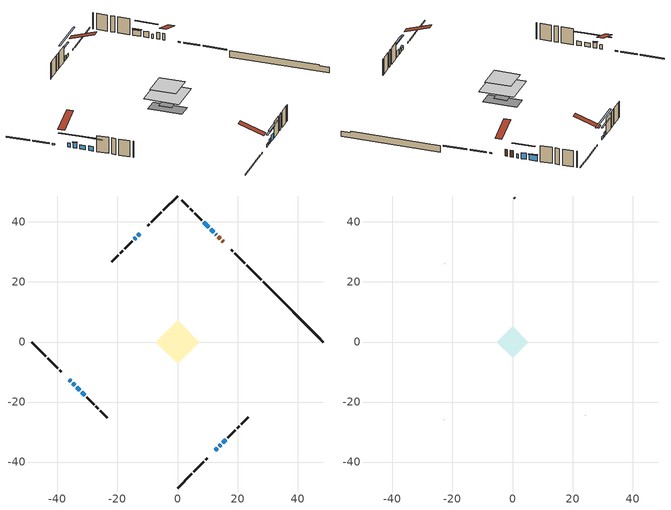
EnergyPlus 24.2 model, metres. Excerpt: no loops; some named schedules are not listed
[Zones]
conditioned space
 floor adiabatic (AdiabaticFloorConstruction): -7.17,0 0,7.17 7.17,0 0,-7.17 z3.08
 floor foundation (Slab1 construction): -5.03,1.94 -1.94,5.03 5.03,-1.94 1.94,-5.03 z-1.34
 floor foundation (Slab2 construction): -2.59,0 0,2.59 2.59,0 0,-2.59 z0
 wall outside (RimJoist1 construction): 0,-48.64 4.8,-43.84 / -48.64,0 -43.84,-4.8 / 0,48.64 -4.8,43.84 / 27.86,20.77 23.07,25.57 z0.64:0.94
 wall outside (RimJoist2 construction): 5.45,-43.18 8.74,-39.9 / -43.18,-5.45 -39.9,-8.74 / -5.45,43.18 -8.74,39.9 / 22.41,26.23 19.12,29.51 z0.64:0.94
 wall outside (RimJoist3 construction): 9.4,-39.24 9.88,-38.75 / -39.24,-9.4 -38.75,-9.88 / -9.4,39.24 -9.88,38.75 / 18.47,30.17 17.98,30.66 z0.64:0.94
 wall outside (AdiabaticWallConstruction 1): 15.31,33.33 14.9,33.73 / 14.25,34.39 13.63,35.01 z0.64:2.67
 wall outside (AdiabaticWallConstruction): 12.97,35.67 12.67,35.96 / -33.62,-15.02 -32.5,-16.14 z0.64:1.86; 12.56,-36.08 13.31,-35.33 z0.64:1.46; -36.08,-12.56 -35.59,-13.04 z0.64:1.96; -34.94,-13.7 -34.27,-14.36 z0.64:2.29; -12.56,36.08 -13.31,35.33 z0.64:1.56; 12.02,36.62 11.03,37.61 / 15.15,-33.49 16.13,-32.5 z0.64:2.42; 13.97,-34.67 14.49,-34.15 / -31.84,-16.79 -30.87,-17.77 / -13.97,34.67 -14.49,34.15 z0.64:1.99; 10.37,38.26 8.81,39.83 z0.64:2.32
 wall outside (Wall1 construction): 16.79,-31.85 19.2,-29.44 / -30.22,-18.42 -27.81,-20.83 / -15.15,33.49 -17.55,31.08 / 8.15,40.48 5.75,42.89 z0.64:5.52
 wall outside (Wall2 construction): 19.86,-28.78 20.65,-27.98 / -27.15,-21.49 -26.35,-22.28 / -18.21,30.43 -19.01,29.63 / 5.09,43.55 4.29,44.35 z0.64:5.52
 wall outside (Wall3 construction): 21.31,-27.33 23.54,-25.1 / -25.7,-22.94 -23.47,-25.17 / -19.67,28.97 -21.89,26.74 / 3.63,45 1.41,47.23 z0.64:5.52
 wall foundation (FoundationWall1 construction): 28.52,20.12,-1.34 28.52,20.12,0.64 46.63,2.01,0.64 46.63,2.01,0.3 48.64,0,0.3 48.64,0,-1.34
 window (WindowConstruction 9): 12.97,35.67 12.67,35.96 z0.64:1.86
 window (WindowConstruction 6): 12.56,-36.08 13.31,-35.33 z0.64:1.45
 window (WindowConstruction 7): -36.08,-12.56 -35.6,-13.04 z0.64:1.96
 window (WindowConstruction 8): -34.94,-13.7 -34.28,-14.36 z0.64:2.29
 window (WindowConstruction 11): -12.56,36.08 -13.31,35.33 z0.64:1.55
 window (WindowConstruction): 12.02,36.62 11.03,37.61 z0.64:2.42
 window (WindowConstruction 1): 13.97,-34.67 14.49,-34.15 z0.64:1.99
 window (WindowConstruction 10): -33.62,-15.02 -32.5,-16.14 z0.64:1.86
 window (WindowConstruction 2): -31.84,-16.79 -30.87,-17.76 z0.64:1.99
 window (WindowConstruction 3): 10.37,38.26 8.81,39.83 z0.64:2.32
 window (WindowConstruction 4): -13.97,34.67 -14.49,34.15 z0.64:1.99
 window (WindowConstruction 5): 15.15,-33.49 16.13,-32.5 z0.64:2.42
 door (Door): 15.31,33.33 14.9,33.73 z0.64:2.67
 door (Door 1): 14.25,34.39 13.63,35.01 z0.64:2.67
 ceiling adiabatic (AdiabaticFloorConstruction): 0,-7.17 7.17,0 0,7.17 -7.17,0 z3.08
attic - vented
 floor to conditioned space (Floor1 construction Reversed): -5.3,0 0,5.3 5.3,0 0,-5.3 z5.52
 wall outside (Wall4 construction): 24.19,-24.44 24.29,-24.35 / -22.81,-25.83 -22.72,-25.92 / -22.55,26.09 -22.64,25.99 / 0.75,47.89 0.66,47.98 z0.64:5.52
 roof outside (Roof1 construction): 11.9,-36.74,5.52 6.74,-31.58,7.95 5.38,-32.94,7.95 10.54,-38.1,5.52; -36.74,-11.9,5.52 -31.58,-6.74,7.95 -32.94,-5.38,7.95 -38.1,-10.54,5.52; -11.9,36.74,5.52 -6.74,31.58,7.95 -5.38,32.94,7.95 -10.54,38.1,5.52; 15.96,32.67,5.52 10.8,27.51,7.95 12.16,26.15,7.95 17.32,31.31,5.52
shading: 13.45,-35.18 12.41,-36.22 12.71,-36.51 13.74,-35.48 z1.66; -33.73,-14.91 -37.95,-10.69 -38.24,-10.98 -34.02,-15.2 z4.6; -34.13,-14.5 -35.08,-13.56 -35.37,-13.85 -34.42,-14.8 z2.49; -17.12,31.52 -8.75,39.88 -9.04,40.18 -17.41,31.81 z6.93; 9.16,39.47 13.88,34.75 14.18,35.04 9.46,39.76 z5.06; 16.36,-32.28 12.1,-36.54 12.39,-36.83 16.65,-32.57 z4.63; -29.01,-19.63 -33.71,-14.93 -34,-15.22 -29.3,-19.92 z4.63; 8.67,39.97 10.52,38.12 10.81,38.41 8.96,40.26 z2.52; -16.36,32.28 -12.1,36.54 -12.39,36.83 -16.65,32.57 z4.63; 18,-30.64 13.28,-35.36 13.57,-35.65 18.29,-30.93 z5.06
[Building]
Building 1: Terrain=Suburbs
[Site:Location]
Erieau AUT_ON: Latitude {deg}=42.25; Longitude {deg}=-81.9; Time Zone {hr}=-5; Elevation {m}=178; Keep Site Location Information=Yes
[Site:GroundTemperature:Shallow]
5.2292, 3.30147, 3.1471, 4.0619, 7.73432, 11.3896, 14.5586, 16.5661, 16.7366, 15.1039, 12.0157, 8.47254
[Site:WaterMainsTemperature]
Calculation Method=Schedule; Temperature Schedule=mains temperature schedule
[Material] Roughness=Rough; Thermal Absorptance=0.9
Name | Thickness {m} | Conductivity {W/m-K} | Density {kg/m3} | Specific Heat {J/kg-K} | Solar Absorptance | Visible Absorptance
asphalt or fiberglass shingles | 0.00635 | 0.162714 | 1121.4 | 1465.45 | 0.4 | 0.4
ceiling loosefill ins | 0.169333 | 0.0480833 | 16.02 | 1046.75 | 0.7 | 0.7
ceiling stud and cavity | 0.1397 | 0.112695 | 65.682 | 1177.47 | 0.7 | 0.7
concrete 4.0 in. | 0.1016 | 1.803125 | 2242.8 | 837.4 | 0.7 | 0.7
concrete 8.0 in. | 0.2032 | 1.803125 | 2242.8 | 837.4 | 0.7 | 0.7
door material | 0.04445 | 0.0451087 | 512.64 | 1214.23 | 0.7 | 0.7
exterior vertical ins | 0.0246902 | 0.029427 | 32.04 | 1214.23 | 0.7 | 0.7
floor covering | 0.0127 | 0.0433444 | 54.468 | 1339.84 | 0.6 | 0.6
floor rigid ins; wall rigid ins | 0.512978 | 0.029427 | 32.04 | 1214.23 | 0.7 | 0.7
floor stud and cavity | 0.1397 | 1.75129 | 37.0049 | 1207.88 | 0.7 | 0.7
furniture material conditioned space 1 | 0.1524 | 0.115458 | 640.8 | 1214.23 | 0.6 | 0.6
gypsum board | 0.0127 | 0.160291 | 801 | 837.4 | 0.6 | 0.6
gypsum board 1 | 0.0127 | 0.160291 | 801 | 837.4 | 0.7 | 0.7
osb sheathing 0.5 in. | 0.0127 | 0.115458 | 512.64 | 1214.23 | 0.7 | 0.7
osb sheathing 0.75 in. | 0.01905 | 0.115458 | 512.64 | 1214.23 | 0.7 | 0.7
osb sheathing 2.0 in. | 0.0508 | 0.115458 | 512.64 | 1214.23 | 0.7 | 0.7
rim joist rigid ins | 0.051816 | 0.029427 | 32.04 | 1214.23 | 0.7 | 0.7
rim joist stud and cavity | 0.0508 | 0.308293 | 125.044 | 1163.47 | 0.6 | 0.6
rim joist stud and cavity 1 | 0.0508 | 0.311623 | 125.044 | 1163.47 | 0.6 | 0.6
rim joist stud and cavity 2 | 0.0508 | 0.337112 | 125.044 | 1163.47 | 0.6 | 0.6
wall stud and cavity | 0.1397 | 0.0821308 | 139.0536 | 1170.24 | 0.7 | 0.7
wall stud and cavity 1 | 0.1397 | 0.0981912 | 139.0536 | 1170.24 | 0.7 | 0.7
wall stud and cavity 2 | 0.1397 | 0.0823866 | 139.0536 | 1170.24 | 0.7 | 0.7
wall stud and cavity 3 | 0.0889 | 6.1454 | 50.32683 | 1063.81 | 0.6 | 0.6
wall stud and cavity 4 | 0.0889 | 0.380278 | 52.3479 | 1209.89 | 0.7 | 0.7
wall stud and cavity 5 | 0.0889 | 0.391764 | 83.0341 | 1211.67 | 0.7 | 0.7
wood siding | 0.0254 | 0.102417 | 544.68 | 1172.36 | 0.4 | 0.4
wood siding 1 | 0.00254 | 0.102417 | 544.68 | 1172.36 | 0.4 | 0.4
wood siding 2; wood siding 3; wood siding 4 | 0.0254 | 0.102417 | 544.68 | 1172.36 | 0.7 | 0.7
[WindowMaterial:SimpleGlazingSystem]
Name | U-Factor {W/m2-K} | Solar Heat Gain Coefficient
WindowMaterial | 1.726112 | 0.54
WindowMaterial 1 | 1.94017 | 0.47
WindowMaterial 10 | 3.00934 | 0.53
WindowMaterial 2 | 1.77665 | 0.52
WindowMaterial 3 | 1.66309 | 0.55
WindowMaterial 4 | 2.257005 | 0.57
WindowMaterial 5 | 1.94983 | 0.47
WindowMaterial 6 | 3.00537 | 0.52
WindowMaterial 7 | 2.938365 | 0.6
WindowMaterial 8 | 3.30687 | 0.6
WindowMaterial 9 | 3.310274 | 0.62
[Construction]
AdiabaticFloorConstruction: floor stud and cavity, floor rigid ins, osb sheathing 0.75 in., floor covering
AdiabaticWallConstruction: wood siding 3, wall rigid ins, wall stud and cavity 4, gypsum board
AdiabaticWallConstruction 1: wood siding 4, wall rigid ins, wall stud and cavity 4, gypsum board
Door; Door 1: door material
Floor1 construction Reversed: gypsum board, ceiling stud and cavity, ceiling loosefill ins
FoundationWall1 construction: concrete 8.0 in., gypsum board 1
furniture construction conditioned space 1: furniture material conditioned space 1
PartitionWallConstruction: gypsum board, wall stud and cavity 5, gypsum board
RimJoist1 construction: wood siding 2, rim joist rigid ins, osb sheathing 2.0 in., rim joist stud and cavity
RimJoist2 construction: wood siding 2, rim joist rigid ins, osb sheathing 2.0 in., rim joist stud and cavity 1
RimJoist3 construction: wood siding 2, rim joist rigid ins, osb sheathing 2.0 in., rim joist stud and cavity 2
Roof1 construction: asphalt or fiberglass shingles
Slab1 construction; Slab2 construction: concrete 4.0 in.
Wall1 construction: wood siding, osb sheathing 0.5 in., wall stud and cavity, gypsum board
Wall2 construction: wood siding, osb sheathing 0.5 in., wall stud and cavity 1, gypsum board
Wall3 construction: wood siding, osb sheathing 0.5 in., wall stud and cavity 2, gypsum board
Wall4 construction: wood siding 1, wall stud and cavity 3
WindowConstruction: WindowMaterial
WindowConstruction 1; WindowConstruction 4: WindowMaterial 1
WindowConstruction 10: WindowMaterial 9
WindowConstruction 11: WindowMaterial 10
WindowConstruction 2: WindowMaterial 2
WindowConstruction 3: WindowMaterial 3
WindowConstruction 5: WindowMaterial 4
WindowConstruction 6: WindowMaterial 5
WindowConstruction 7: WindowMaterial 6
WindowConstruction 8: WindowMaterial 7
WindowConstruction 9: WindowMaterial 8
[Zone] Multiplier=1; Part of Total Floor Area=Yes
Name | Volume {m3}
attic - vented | 22.1577
conditioned space | 376
[Space]
Name | Zone | Volume {m3}
attic - vented 1 | attic - vented | 22.1577
conditioned space 1 | conditioned space | 376
[ZoneInfiltration:EffectiveLeakageArea]
infil attic - vented 1: Zone or Space=attic - vented 1; Schedule=Always On Discrete; Effective Air Leakage Area {cm2}=2693.76; Stack Coefficient=0.000508254; Wind Coefficient=1.52321e-05
[ZoneMixing]
whole house fan mix: Zone or Space=attic - vented; Schedule=Always On Continuous; Design Flow Rate Calculation Method=Flow/Zone; Design Flow Rate {m3/s}=0; Source Zone or Space=conditioned space
[SurfaceProperty:ExposedFoundationPerimeter] Exposed Perimeter Calculation Method=TotalExposedPerimeter
Name | Total Exposed Perimeter {m}
Slab1 | 28.449
Slab2 | 10.973
[InternalMass] Zone or ZoneList=conditioned space; Space or SpaceList=conditioned space 1
Name | Construction | Surface Area {m2}
furniture mass conditioned space 1 | furniture construction conditioned space 1 | 63.696
partition wall mass | PartitionWallConstruction | 159.24
[Lights]
interior lighting: Zone or ZoneList or Space or SpaceList=conditioned space 1; Schedule=interior lighting schedule; Design Level Calculation Method=LightingLevel; Lighting Level {W}=343.2; Return Air Fraction=0; Fraction Radiant=0.6; Fraction Visible=0.2; Fraction Replaceable=1
[People]
occupants: Zone or ZoneList or Space or SpaceList=conditioned space 1; Number of People Schedule=occupants schedule; Number of People Calculation Method=People; Number of People=3; Fraction Radiant=0.314171; Sensible Heat Fraction=0.56303; Activity Level Schedule=occupants activity schedule; Carbon Dioxide Generation Rate {m3/s-W}=0; Enable ASHRAE 55 Comfort Warnings=No; Mean Radiant Temperature Calculation Type=EnclosureAveraged
[ElectricEquipment] Zone or ZoneList or Space or SpaceList=conditioned space 1; Design Level Calculation Method=EquipmentLevel
Name | Schedule | Design Level {W} | Fraction Latent | Fraction Radiant | Fraction Lost
clothes dryer | clothes dryer schedule | 140.772 | 0.015 | 0.081 | 0.85
clothes washer | clothes washer schedule | 32.1985 | 0.03 | 0.162 | 0.7
cooking range | cooking range schedule | 215.147 | 0.08 | 0.432 | 0.2
dishwasher | dishwasher schedule | 66.8632 | 0.3 | 0.18 | 0.4
fridge | fridge schedule | 72.9452 | 0 | 0.6 | 0
mech vent bath fan 0 | mech vent bath fan 0 schedule | 50.2 | 0 | 0 | 1
mech vent bath fan 1 | mech vent bath fan 1 schedule | 50.2 | 0 | 0 | 1
mech vent house fan | mech vent house fan schedule | 0 | 0 | 0 | 1
mech vent house fan cfis | mech vent house fan cfis schedule | 0 | 0 | 0 | 0
mech vent range fan 0 | mech vent range fan 0 schedule | 57 | 0 | 0 | 1
misc plug loads | misc plug loads schedule | 494.7 | 0.045 | 0.513 | 0.1
whole house fan | Always On Discrete | 0 | 0 | 0 | 1
[OtherEquipment] Zone or ZoneList or Space or SpaceList=conditioned space 1; Design Level Calculation Method=EquipmentLevel
Name | Fuel Type | Schedule | Design Level {W} | Fraction Latent | Fraction Radiant | Fraction Lost
clothes dryer 1 | Electricity | clothes dryer schedule | 0 | 0.015 | 0.081 | 0.85
cooking range 1 | Electricity | cooking range schedule | 0 | 0.08 | 0.432 | 0.2
general water use latent | None | general water use schedule | 62.594 | 1 | 0 | 0
general water use sensible | None | general water use schedule | -61.6891 | 0 | 0.6 | 0
mech vent house fan latent load | None | Always On Discrete | 0 | 1 | 0 | 0
mech vent house fan sensible load | None | Always On Discrete | 0 | 0 | 0 | 0
water heater energy adjustment1 | NaturalGas | Always On Discrete | 0.01 | 0 | 0 | 1
[ZoneInfiltration:DesignFlowRate] Zone or ZoneList or Space or SpaceList=conditioned space 1; Schedule=Always On Discrete; Design Flow Rate Calculation Method=Flow/Zone; Design Flow Rate {m3/s}=0
infil flow; natural vent flow; whole house fan flow
[Foundation:Kiva] Initial Indoor Air Temperature {C}=18; Wall Depth Below Slab {m}=0.2032
Name | Wall Height Above Grade {m} | Custom Block Material Name 1 | Custom Block Depth 1 {m} | Custom Block X Position 1 {m} | Custom Block Z Position 1 {m}
Foundation Kiva 1 | 0.640019 | exterior vertical ins | 1.98001 | 0.2159 | 0
Foundation Kiva 2 | 0.1016
[Foundation:Kiva:Settings]
Soil Conductivity {W/m-K}=0.849921; Soil Density {kg/m3}=1842.3; Soil Specific Heat {J/kg-K}=418.7; Ground Solar Absorptivity=0.9; Ground Thermal Absorptivity=0.9; Ground Surface Roughness {m}=0.03; Far-Field Width {m}=40; Deep-Ground Boundary Condition=ZeroFlux; Deep-Ground Depth {m}=40; Minimum Cell Dimension {m}=0.2; Maximum Cell Growth Coefficient=3; Simulation Timestep=Timestep
[Exterior:Lights]
exterior lighting: Schedule=exterior lighting schedule; Design Level {W}=75.6
[Schedule:Constant]
Name | Hourly Value
Always On Continuous; mech vent house fan schedule; mech vent house fan cfis schedule; Always On Discrete | 1
occupants activity schedule | 117.228
fridge schedule | 0
[Schedule:Week:Daily]
interior lighting schedule Week Rule - Jan1-Jan27: interior lighting schedule day, interior lighting schedule day, interior lighting schedule day, interior lighting schedule day, interior lighting schedule day, interior lighting schedule day, interior lighting schedule day, interior lighting schedule default day, interior lighting schedule default day, interior lighting schedule default day, interior lighting schedule default day, interior lighting schedule default day
interior lighting schedule Week Rule - Jan28-Feb3: interior lighting schedule day, interior lighting schedule day, interior lighting schedule day, interior lighting schedule day, interior lighting schedule day 1, interior lighting schedule day 1, interior lighting schedule day 1, interior lighting schedule default day, interior lighting schedule default day, interior lighting schedule default day, interior lighting schedule default day, interior lighting schedule default day
interior lighting schedule Week Rule - Feb4-Feb24: interior lighting schedule day 1, interior lighting schedule day 1, interior lighting schedule day 1, interior lighting schedule day 1, interior lighting schedule day 1, interior lighting schedule day 1, interior lighting schedule day 1, interior lighting schedule default day, interior lighting schedule default day, interior lighting schedule default day, interior lighting schedule default day, interior lighting schedule default day
interior lighting schedule Week Rule - Feb25-Mar3: interior lighting schedule day 1, interior lighting schedule day 1, interior lighting schedule day 1, interior lighting schedule day 1, interior lighting schedule day 2, interior lighting schedule day 2, interior lighting schedule day 2, interior lighting schedule default day, interior lighting schedule default day, interior lighting schedule default day, interior lighting schedule default day, interior lighting schedule default day
interior lighting schedule Week Rule - Mar4-Mar31: interior lighting schedule day 2, interior lighting schedule day 2, interior lighting schedule day 2, interior lighting schedule day 2, interior lighting schedule day 2, interior lighting schedule day 2, interior lighting schedule day 2, interior lighting schedule default day, interior lighting schedule default day, interior lighting schedule default day, interior lighting schedule default day, interior lighting schedule default day
interior lighting schedule Week Rule - Apr1-Apr28: interior lighting schedule day 3, interior lighting schedule day 3, interior lighting schedule day 3, interior lighting schedule day 3, interior lighting schedule day 3, interior lighting schedule day 3, interior lighting schedule day 3, interior lighting schedule default day, interior lighting schedule default day, interior lighting schedule default day, interior lighting schedule default day, interior lighting schedule default day
interior lighting schedule Week Rule - Apr29-May5: interior lighting schedule day 3, interior lighting schedule day 3, interior lighting schedule day 4, interior lighting schedule day 4, interior lighting schedule day 4, interior lighting schedule day 4, interior lighting schedule day 4, interior lighting schedule default day, interior lighting schedule default day, interior lighting schedule default day, interior lighting schedule default day, interior lighting schedule default day
interior lighting schedule Week Rule - May6-May26: interior lighting schedule day 4, interior lighting schedule day 4, interior lighting schedule day 4, interior lighting schedule day 4, interior lighting schedule day 4, interior lighting schedule day 4, interior lighting schedule day 4, interior lighting schedule default day, interior lighting schedule default day, interior lighting schedule default day, interior lighting schedule default day, interior lighting schedule default day
interior lighting schedule Week Rule - May27-Jun2: interior lighting schedule day 4, interior lighting schedule day 4, interior lighting schedule day 4, interior lighting schedule day 4, interior lighting schedule day 4, interior lighting schedule day 5, interior lighting schedule day 5, interior lighting schedule default day, interior lighting schedule default day, interior lighting schedule default day, interior lighting schedule default day, interior lighting schedule default day
interior lighting schedule Week Rule - Jun3-Jun30: interior lighting schedule day 5, interior lighting schedule day 5, interior lighting schedule day 5, interior lighting schedule day 5, interior lighting schedule day 5, interior lighting schedule day 5, interior lighting schedule day 5, interior lighting schedule default day, interior lighting schedule default day, interior lighting schedule default day, interior lighting schedule default day, interior lighting schedule default day
interior lighting schedule Week Rule - Jul1-Jul28: interior lighting schedule day 6, interior lighting schedule day 6, interior lighting schedule day 6, interior lighting schedule day 6, interior lighting schedule day 6, interior lighting schedule day 6, interior lighting schedule day 6, interior lighting schedule default day, interior lighting schedule default day, interior lighting schedule default day, interior lighting schedule default day, interior lighting schedule default day
interior lighting schedule Week Rule - Jul29-Aug4: interior lighting schedule day 6, interior lighting schedule day 6, interior lighting schedule day 6, interior lighting schedule day 7, interior lighting schedule day 7, interior lighting schedule day 7, interior lighting schedule day 7, interior lighting schedule default day, interior lighting schedule default day, interior lighting schedule default day, interior lighting schedule default day, interior lighting schedule default day
interior lighting schedule Week Rule - Aug5-Aug25: interior lighting schedule day 7, interior lighting schedule day 7, interior lighting schedule day 7, interior lighting schedule day 7, interior lighting schedule day 7, interior lighting schedule day 7, interior lighting schedule day 7, interior lighting schedule default day, interior lighting schedule default day, interior lighting schedule default day, interior lighting schedule default day, interior lighting schedule default day
interior lighting schedule Week Rule - Aug26-Sep1: interior lighting schedule day 7, interior lighting schedule day 7, interior lighting schedule day 7, interior lighting schedule day 7, interior lighting schedule day 7, interior lighting schedule day 7, interior lighting schedule day 8, interior lighting schedule default day, interior lighting schedule default day, interior lighting schedule default day, interior lighting schedule default day, interior lighting schedule default day
interior lighting schedule Week Rule - Sep2-Sep29: interior lighting schedule day 8, interior lighting schedule day 8, interior lighting schedule day 8, interior lighting schedule day 8, interior lighting schedule day 8, interior lighting schedule day 8, interior lighting schedule day 8, interior lighting schedule default day, interior lighting schedule default day, interior lighting schedule default day, interior lighting schedule default day, interior lighting schedule default day
interior lighting schedule Week Rule - Sep30-Oct6: interior lighting schedule day 8, interior lighting schedule day 9, interior lighting schedule day 9, interior lighting schedule day 9, interior lighting schedule day 9, interior lighting schedule day 9, interior lighting schedule day 9, interior lighting schedule default day, interior lighting schedule default day, interior lighting schedule default day, interior lighting schedule default day, interior lighting schedule default day
interior lighting schedule Week Rule - Oct7-Oct27: interior lighting schedule day 9, interior lighting schedule day 9, interior lighting schedule day 9, interior lighting schedule day 9, interior lighting schedule day 9, interior lighting schedule day 9, interior lighting schedule day 9, interior lighting schedule default day, interior lighting schedule default day, interior lighting schedule default day, interior lighting schedule default day, interior lighting schedule default day
interior lighting schedule Week Rule - Oct28-Nov3: interior lighting schedule day 9, interior lighting schedule day 9, interior lighting schedule day 9, interior lighting schedule day 9, interior lighting schedule day 10, interior lighting schedule day 10, interior lighting schedule day 10, interior lighting schedule default day, interior lighting schedule default day, interior lighting schedule default day, interior lighting schedule default day, interior lighting schedule default day
interior lighting schedule Week Rule - Nov4-Nov24: interior lighting schedule day 10, interior lighting schedule day 10, interior lighting schedule day 10, interior lighting schedule day 10, interior lighting schedule day 10, interior lighting schedule day 10, interior lighting schedule day 10, interior lighting schedule default day, interior lighting schedule default day, interior lighting schedule default day, interior lighting schedule default day, interior lighting schedule default day
interior lighting schedule Week Rule - Nov25-Dec1: interior lighting schedule day 10, interior lighting schedule day 10, interior lighting schedule day 10, interior lighting schedule day 10, interior lighting schedule day 10, interior lighting schedule day 10, interior lighting schedule day 11, interior lighting schedule default day, interior lighting schedule default day, interior lighting schedule default day, interior lighting schedule default day, interior lighting schedule default day
interior lighting schedule Week Rule - Dec2-Dec31: interior lighting schedule day 11, interior lighting schedule day 11, interior lighting schedule day 11, interior lighting schedule day 11, interior lighting schedule day 11, interior lighting schedule day 11, interior lighting schedule day 11, interior lighting schedule default day, interior lighting schedule default day, interior lighting schedule default day, interior lighting schedule default day, interior lighting schedule default day
occupants schedule Week Rule - Jan1-Dec31: occupants schedule day, occupants schedule day, occupants schedule day, occupants schedule day, occupants schedule day, occupants schedule day, occupants schedule day, occupants schedule default day, occupants schedule default day, occupants schedule default day, occupants schedule default day, occupants schedule default day
clothes dryer schedule Week Rule - Jan1-Dec31: clothes dryer schedule day, clothes dryer schedule day, clothes dryer schedule day, clothes dryer schedule day, clothes dryer schedule day, clothes dryer schedule day, clothes dryer schedule day, clothes dryer schedule default day, clothes dryer schedule default day, clothes dryer schedule default day, clothes dryer schedule default day, clothes dryer schedule default day
clothes washer schedule Week Rule - Jan1-Dec31: clothes washer schedule day, clothes washer schedule day, clothes washer schedule day, clothes washer schedule day, clothes washer schedule day, clothes washer schedule day, clothes washer schedule day, clothes washer schedule default day, clothes washer schedule default day, clothes washer schedule default day, clothes washer schedule default day, clothes washer schedule default day
cooking range schedule Week Rule - Jan1-Dec31: cooking range schedule day, cooking range schedule day, cooking range schedule day, cooking range schedule day, cooking range schedule day, cooking range schedule day, cooking range schedule day, cooking range schedule default day, cooking range schedule default day, cooking range schedule default day, cooking range schedule default day, cooking range schedule default day
dishwasher schedule Week Rule - Jan1-Dec31: dishwasher schedule day, dishwasher schedule day, dishwasher schedule day, dishwasher schedule day, dishwasher schedule day, dishwasher schedule day, dishwasher schedule day, dishwasher schedule default day, dishwasher schedule default day, dishwasher schedule default day, dishwasher schedule default day, dishwasher schedule default day
mech vent bath fan 0 schedule Week Rule - Jan1-Dec31: mech vent bath fan 0 schedule day, mech vent bath fan 0 schedule day, mech vent bath fan 0 schedule day, mech vent bath fan 0 schedule day, mech vent bath fan 0 schedule day, mech vent bath fan 0 schedule day, mech vent bath fan 0 schedule day, mech vent bath fan 0 schedule default day, mech vent bath fan 0 schedule default day, mech vent bath fan 0 schedule default day, mech vent bath fan 0 schedule default day, mech vent bath fan 0 schedule default day
mech vent bath fan 1 schedule Week Rule - Jan1-Dec31: mech vent bath fan 1 schedule day, mech vent bath fan 1 schedule day, mech vent bath fan 1 schedule day, mech vent bath fan 1 schedule day, mech vent bath fan 1 schedule day, mech vent bath fan 1 schedule day, mech vent bath fan 1 schedule day, mech vent bath fan 1 schedule default day, mech vent bath fan 1 schedule default day, mech vent bath fan 1 schedule default day, mech vent bath fan 1 schedule default day, mech vent bath fan 1 schedule default day
mech vent range fan 0 schedule Week Rule - Jan1-Dec31: mech vent range fan 0 schedule day, mech vent range fan 0 schedule day, mech vent range fan 0 schedule day, mech vent range fan 0 schedule day, mech vent range fan 0 schedule day, mech vent range fan 0 schedule day, mech vent range fan 0 schedule day, mech vent range fan 0 schedule default day, mech vent range fan 0 schedule default day, mech vent range fan 0 schedule default day, mech vent range fan 0 schedule default day, mech vent range fan 0 schedule default day
misc plug loads schedule Week Rule - Jan1-Dec31: misc plug loads schedule day, misc plug loads schedule day, misc plug loads schedule day, misc plug loads schedule day, misc plug loads schedule day, misc plug loads schedule day, misc plug loads schedule day, misc plug loads schedule default day, misc plug loads schedule default day, misc plug loads schedule default day, misc plug loads schedule default day, misc plug loads schedule default day
general water use schedule Week Rule - Jan1-Dec31: general water use schedule day, general water use schedule day, general water use schedule day, general water use schedule day, general water use schedule day, general water use schedule day, general water use schedule day, general water use schedule default day, general water use schedule default day, general water use schedule default day, general water use schedule default day, general water use schedule default day
exterior lighting schedule Week Rule - Jan1-Jan27: exterior lighting schedule day, exterior lighting schedule day, exterior lighting schedule day, exterior lighting schedule day, exterior lighting schedule day, exterior lighting schedule day, exterior lighting schedule day, exterior lighting schedule default day, exterior lighting schedule default day, exterior lighting schedule default day, exterior lighting schedule default day, exterior lighting schedule default day
exterior lighting schedule Week Rule - Jan28-Feb3: exterior lighting schedule day, exterior lighting schedule day, exterior lighting schedule day, exterior lighting schedule day, exterior lighting schedule day 1, exterior lighting schedule day 1, exterior lighting schedule day 1, exterior lighting schedule default day, exterior lighting schedule default day, exterior lighting schedule default day, exterior lighting schedule default day, exterior lighting schedule default day
exterior lighting schedule Week Rule - Feb4-Feb24: exterior lighting schedule day 1, exterior lighting schedule day 1, exterior lighting schedule day 1, exterior lighting schedule day 1, exterior lighting schedule day 1, exterior lighting schedule day 1, exterior lighting schedule day 1, exterior lighting schedule default day, exterior lighting schedule default day, exterior lighting schedule default day, exterior lighting schedule default day, exterior lighting schedule default day
exterior lighting schedule Week Rule - Feb25-Mar3: exterior lighting schedule day 1, exterior lighting schedule day 1, exterior lighting schedule day 1, exterior lighting schedule day 1, exterior lighting schedule day 2, exterior lighting schedule day 2, exterior lighting schedule day 2, exterior lighting schedule default day, exterior lighting schedule default day, exterior lighting schedule default day, exterior lighting schedule default day, exterior lighting schedule default day
exterior lighting schedule Week Rule - Mar4-Mar31: exterior lighting schedule day 2, exterior lighting schedule day 2, exterior lighting schedule day 2, exterior lighting schedule day 2, exterior lighting schedule day 2, exterior lighting schedule day 2, exterior lighting schedule day 2, exterior lighting schedule default day, exterior lighting schedule default day, exterior lighting schedule default day, exterior lighting schedule default day, exterior lighting schedule default day
exterior lighting schedule Week Rule - Apr1-Apr28: exterior lighting schedule day 3, exterior lighting schedule day 3, exterior lighting schedule day 3, exterior lighting schedule day 3, exterior lighting schedule day 3, exterior lighting schedule day 3, exterior lighting schedule day 3, exterior lighting schedule default day, exterior lighting schedule default day, exterior lighting schedule default day, exterior lighting schedule default day, exterior lighting schedule default day
exterior lighting schedule Week Rule - Apr29-May5: exterior lighting schedule day 3, exterior lighting schedule day 3, exterior lighting schedule day 4, exterior lighting schedule day 4, exterior lighting schedule day 4, exterior lighting schedule day 4, exterior lighting schedule day 4, exterior lighting schedule default day, exterior lighting schedule default day, exterior lighting schedule default day, exterior lighting schedule default day, exterior lighting schedule default day
exterior lighting schedule Week Rule - May6-May26: exterior lighting schedule day 4, exterior lighting schedule day 4, exterior lighting schedule day 4, exterior lighting schedule day 4, exterior lighting schedule day 4, exterior lighting schedule day 4, exterior lighting schedule day 4, exterior lighting schedule default day, exterior lighting schedule default day, exterior lighting schedule default day, exterior lighting schedule default day, exterior lighting schedule default day
exterior lighting schedule Week Rule - May27-Jun2: exterior lighting schedule day 4, exterior lighting schedule day 4, exterior lighting schedule day 4, exterior lighting schedule day 4, exterior lighting schedule day 4, exterior lighting schedule day 5, exterior lighting schedule day 5, exterior lighting schedule default day, exterior lighting schedule default day, exterior lighting schedule default day, exterior lighting schedule default day, exterior lighting schedule default day
exterior lighting schedule Week Rule - Jun3-Jun30: exterior lighting schedule day 5, exterior lighting schedule day 5, exterior lighting schedule day 5, exterior lighting schedule day 5, exterior lighting schedule day 5, exterior lighting schedule day 5, exterior lighting schedule day 5, exterior lighting schedule default day, exterior lighting schedule default day, exterior lighting schedule default day, exterior lighting schedule default day, exterior lighting schedule default day
exterior lighting schedule Week Rule - Jul1-Jul28: exterior lighting schedule day 6, exterior lighting schedule day 6, exterior lighting schedule day 6, exterior lighting schedule day 6, exterior lighting schedule day 6, exterior lighting schedule day 6, exterior lighting schedule day 6, exterior lighting schedule default day, exterior lighting schedule default day, exterior lighting schedule default day, exterior lighting schedule default day, exterior lighting schedule default day
exterior lighting schedule Week Rule - Jul29-Aug4: exterior lighting schedule day 6, exterior lighting schedule day 6, exterior lighting schedule day 6, exterior lighting schedule day 7, exterior lighting schedule day 7, exterior lighting schedule day 7, exterior lighting schedule day 7, exterior lighting schedule default day, exterior lighting schedule default day, exterior lighting schedule default day, exterior lighting schedule default day, exterior lighting schedule default day
exterior lighting schedule Week Rule - Aug5-Aug25: exterior lighting schedule day 7, exterior lighting schedule day 7, exterior lighting schedule day 7, exterior lighting schedule day 7, exterior lighting schedule day 7, exterior lighting schedule day 7, exterior lighting schedule day 7, exterior lighting schedule default day, exterior lighting schedule default day, exterior lighting schedule default day, exterior lighting schedule default day, exterior lighting schedule default day
[Schedule:Year]
interior lighting schedule: interior lighting schedule Week Rule - Jan1-Jan27, 1, 1, 1, 27, interior lighting schedule Week Rule - Jan28-Feb3, 1, 28, 2, 3, interior lighting schedule Week Rule - Feb4-Feb24, 2, 4, 2, 24, interior lighting schedule Week Rule - Feb25-Mar3, 2, 25, 3, 3, interior lighting schedule Week Rule - Mar4-Mar31, 3, 4, 3, 31, interior lighting schedule Week Rule - Apr1-Apr28, 4, 1, 4, 28, interior lighting schedule Week Rule - Apr29-May5, 4, 29, 5, 5, interior lighting schedule Week Rule - May6-May26, 5, 6, 5, 26, interior lighting schedule Week Rule - May27-Jun2, 5, 27, 6, 2, interior lighting schedule Week Rule - Jun3-Jun30, 6, 3, 6, 30, interior lighting schedule Week Rule - Jul1-Jul28, 7, 1, 7, 28, interior lighting schedule Week Rule - Jul29-Aug4, 7, 29, 8, 4, interior lighting schedule Week Rule - Aug5-Aug25, 8, 5, 8, 25, interior lighting schedule Week Rule - Aug26-Sep1, 8, 26, 9, 1, interior lighting schedule Week Rule - Sep2-Sep29, 9, 2, 9, 29, interior lighting schedule Week Rule - Sep30-Oct6, 9, 30, 10, 6, interior lighting schedule Week Rule - Oct7-Oct27, 10, 7, 10, 27, interior lighting schedule Week Rule - Oct28-Nov3, 10, 28, 11, 3, interior lighting schedule Week Rule - Nov4-Nov24, 11, 4, 11, 24, interior lighting schedule Week Rule - Nov25-Dec1, 11, 25, 12, 1, interior lighting schedule Week Rule - Dec2-Dec31, 12, 2, 12, 31
occupants schedule: occupants schedule Week Rule - Jan1-Dec31, 1, 1, 12, 31
clothes dryer schedule: clothes dryer schedule Week Rule - Jan1-Dec31, 1, 1, 12, 31
clothes washer schedule: clothes washer schedule Week Rule - Jan1-Dec31, 1, 1, 12, 31
cooking range schedule: cooking range schedule Week Rule - Jan1-Dec31, 1, 1, 12, 31
dishwasher schedule: dishwasher schedule Week Rule - Jan1-Dec31, 1, 1, 12, 31
mech vent bath fan 0 schedule: mech vent bath fan 0 schedule Week Rule - Jan1-Dec31, 1, 1, 12, 31
mech vent bath fan 1 schedule: mech vent bath fan 1 schedule Week Rule - Jan1-Dec31, 1, 1, 12, 31
mech vent range fan 0 schedule: mech vent range fan 0 schedule Week Rule - Jan1-Dec31, 1, 1, 12, 31
misc plug loads schedule: misc plug loads schedule Week Rule - Jan1-Dec31, 1, 1, 12, 31
general water use schedule: general water use schedule Week Rule - Jan1-Dec31, 1, 1, 12, 31
exterior lighting schedule: exterior lighting schedule Week Rule - Jan1-Jan27, 1, 1, 1, 27, exterior lighting schedule Week Rule - Jan28-Feb3, 1, 28, 2, 3, exterior lighting schedule Week Rule - Feb4-Feb24, 2, 4, 2, 24, exterior lighting schedule Week Rule - Feb25-Mar3, 2, 25, 3, 3, exterior lighting schedule Week Rule - Mar4-Mar31, 3, 4, 3, 31, exterior lighting schedule Week Rule - Apr1-Apr28, 4, 1, 4, 28, exterior lighting schedule Week Rule - Apr29-May5, 4, 29, 5, 5, exterior lighting schedule Week Rule - May6-May26, 5, 6, 5, 26, exterior lighting schedule Week Rule - May27-Jun2, 5, 27, 6, 2, exterior lighting schedule Week Rule - Jun3-Jun30, 6, 3, 6, 30, exterior lighting schedule Week Rule - Jul1-Jul28, 7, 1, 7, 28, exterior lighting schedule Week Rule - Jul29-Aug4, 7, 29, 8, 4, exterior lighting schedule Week Rule - Aug5-Aug25, 8, 5, 8, 25, exterior lighting schedule Week Rule - Aug26-Sep1, 8, 26, 9, 1, exterior lighting schedule Week Rule - Sep2-Sep29, 9, 2, 9, 29, exterior lighting schedule Week Rule - Sep30-Oct6, 9, 30, 10, 6, exterior lighting schedule Week Rule - Oct7-Oct27, 10, 7, 10, 27, exterior lighting schedule Week Rule - Oct28-Nov3, 10, 28, 11, 3, exterior lighting schedule Week Rule - Nov4-Nov24, 11, 4, 11, 24, exterior lighting schedule Week Rule - Nov25-Dec1, 11, 25, 12, 1, exterior lighting schedule Week Rule - Dec2-Dec31, 12, 2, 12, 31
[Schedule:Compact]
mains temperature schedule: Through: 01/01, For: AllDays, Until: 24:00, 8.89333, Through: 01/02, For: AllDays, Until: 24:00, 8.82722, Through: 01/03, For: AllDays, Until: 24:00, 8.76167, Through: 01/04, For: AllDays, Until: 24:00, 8.69778, Through: 01/05, For: AllDays, Until: 24:00, 8.635, Through: 01/06, For: AllDays, Until: 24:00, 8.57333, Through: 01/07, For: AllDays, Until: 24:00, 8.51333, Through: 01/08, For: AllDays, Until: 24:00, 8.455, Through: 01/09, For: AllDays, Until: 24:00, 8.39778, Through: 01/10, For: AllDays, Until: 24:00, 8.34167, Through: 01/11, For: AllDays, Until: 24:00, 8.28722, Through: 01/12, For: AllDays, Until: 24:00, 8.23444, Through: 01/13, For: AllDays, Until: 24:00, 8.18278, Through: 01/14, For: AllDays, Until: 24:00, 8.13222, Through: 01/15, For: AllDays, Until: 24:00, 8.08389, Through: 01/16, For: AllDays, Until: 24:00, 8.03667, Through: 01/17, For: AllDays, Until: 24:00, 7.99111, Through: 01/18, For: AllDays, Until: 24:00, 7.94667, Through: 01/19, For: AllDays, Until: 24:00, 7.90389, Through: 01/20, For: AllDays, Until: 24:00, 7.86278, Through: 01/21, For: AllDays, Until: 24:00, 7.82333, Through: 01/22, For: AllDays, Until: 24:00, 7.78556, Through: 01/23, For: AllDays, Until: 24:00, 7.74889, Through: 01/24, For: AllDays, Until: 24:00, 7.71444, Through: 01/25, For: AllDays, Until: 24:00, 7.68111, Through: 01/26, For: AllDays, Until: 24:00, 7.64944, Through: 01/27, For: AllDays, Until: 24:00, 7.61944, Through: 01/28, For: AllDays, Until: 24:00, 7.59111, Through: 01/29, For: AllDays, Until: 24:00, 7.56444, Through: 01/30, For: AllDays, Until: 24:00, 7.53944, Through: 01/31, For: AllDays, Until: 24:00, 7.51611, Through: 02/01, For: AllDays, Until: 24:00, 7.49444, Through: 02/02, For: AllDays, Until: 24:00, 7.47389, Through: 02/03, For: AllDays, Until: 24:00, 7.45556, Through: 02/04, For: AllDays, Until: 24:00, 7.43889, Through: 02/05, For: AllDays, Until: 24:00, 7.42389, Through: 02/06, For: AllDays, Until: 24:00, 7.41056, Through: 02/07, For: AllDays, Until: 24:00, 7.39889, Through: 02/08, For: AllDays, Until: 24:00, 7.38833, Through: 02/09, For: AllDays, Until: 24:00, 7.38, Through: 02/10, For: AllDays, Until: 24:00, 7.37389, Through: 02/11, For: AllDays, Until: 24:00, 7.36889, Through: 02/12, For: AllDays, Until: 24:00, 7.36556, Through: 02/13, For: AllDays, Until: 24:00, 7.36389, Through: 02/14, For: AllDays, Until: 24:00, 7.36389, Through: 02/15, For: AllDays, Until: 24:00, 7.36611, Through: 02/16, For: AllDays, Until: 24:00, 7.36944, Through: 02/17, For: AllDays, Until: 24:00, 7.375, Through: 02/18, For: AllDays, Until: 24:00, 7.38167, Through: 02/19, For: AllDays, Until: 24:00, 7.39056, Through: 02/20, For: AllDays, Until: 24:00, 7.40056, Through: 02/21, For: AllDays, Until: 24:00, 7.41278, Through: 02/22, For: AllDays, Until: 24:00, 7.42667, Through: 02/23, For: AllDays, Until: 24:00, 7.44222, Through: 02/24, For: AllDays, Until: 24:00, 7.45889, Through: 02/25, For: AllDays, Until: 24:00, 7.47778, Through: 02/26, For: AllDays, Until: 24:00, 7.49833, Through: 02/27, For: AllDays, Until: 24:00, 7.52056, Through: 02/28, For: AllDays, Until: 24:00, 7.54444, Through: 03/01, For: AllDays, Until: 24:00, 7.56944, Through: 03/02, For: AllDays, Until: 24:00, 7.59667, Through: 03/03, For: AllDays, Until: 24:00, 7.62556, Through: 03/04, For: AllDays, Until: 24:00, 7.65556, Through: 03/05, For: AllDays, Until: 24:00, 7.68778, Through: 03/06, For: AllDays, Until: 24:00, 7.72111, Through: 03/07, For: AllDays, Until: 24:00, 7.75611, Through: 03/08, For: AllDays, Until: 24:00, 7.79278, Through: 03/09, For: AllDays, Until: 24:00, 7.83111, Through: 03/10, For: AllDays, Until: 24:00, 7.87111, Through: 03/11, For: AllDays, Until: 24:00, 7.91222, Through: 03/12, For: AllDays, Until: 24:00, 7.95556, Through: 03/13, For: AllDays, Until: 24:00, 8, Through: 03/14, For: AllDays, Until: 24:00, 8.04556, Through: 03/15, For: AllDays, Until: 24:00, 8.09333, Through: 03/16, For: AllDays, Until: 24:00, 8.14222, Through: 03/17, For: AllDays, Until: 24:00, 8.19278, Through: 03/18, For: AllDays, Until: 24:00, 8.24444, Through: 03/19, For: AllDays, Until: 24:00, 8.29778, Through: 03/20, For: AllDays, Until: 24:00, 8.35278, Through: 03/21, For: AllDays, Until: 24:00, 8.40889, Through: 03/22, For: AllDays, Until: 24:00, 8.46611, Through: 03/23, For: AllDays, Until: 24:00, 8.52556, Through: 03/24, For: AllDays, Until: 24:00, 8.58556, Through: 03/25, For: AllDays, Until: 24:00, 8.64722, Through: 03/26, For: AllDays, Until: 24:00, 8.71, Through: 03/27, For: AllDays, Until: 24:00, 8.77444, Through: 03/28, For: AllDays, Until: 24:00, 8.84, Through: 03/29, For: AllDays, Until: 24:00, 8.90667, Through: 03/30, For: AllDays, Until: 24:00, 8.975, Through: 03/31, For: AllDays, Until: 24:00, 9.04389, Through: 04/01, For: AllDays, Until: 24:00, 9.11444, Through: 04/02, For: AllDays, Until: 24:00, 9.18611, Through: 04/03, For: AllDays, Until: 24:00, 9.25889, Through: 04/04, For: AllDays, Until: 24:00, 9.33278, Through: 04/05, For: AllDays, Until: 24:00, 9.40833, Through: 04/06, For: AllDays, Until: 24:00, 9.48444, Through: 04/07, For: AllDays, Until: 24:00, 9.56167, Through: 04/08, For: AllDays, Until: 24:00, 9.64, Through: 04/09, For: AllDays, Until: 24:00, 9.71889, Through: 04/10, For: AllDays, Until: 24:00, 9.79944, Through: 04/11, For: AllDays, Until: 24:00, 9.88056, Through: 04/12, For: AllDays, Until: 24:00, 9.96333, Through: 04/13, For: AllDays, Until: 24:00, 10.0461, Through: 04/14, For: AllDays, Until: 24:00, 10.1306, Through: 04/15, For: AllDays, Until: 24:00, 10.2156, Through: 04/16, For: AllDays, Until: 24:00, 10.3011, Through: 04/17, For: AllDays, Until: 24:00, 10.3878, Through: 04/18, For: AllDays, Until: 24:00, 10.4756, Through: 04/19, For: AllDays, Until: 24:00, 10.5639, Through: 04/20, For: AllDays, Until: 24:00, 10.6528, Through: 04/21, For: AllDays, Until: 24:00, 10.7422, Through: 04/22, For: AllDays, Until: 24:00, 10.8328, Through: 04/23, For: AllDays, Until: 24:00, 10.9239, Through: 04/24, For: AllDays, Until: 24:00, 11.0156, Through: 04/25, For: AllDays, Until: 24:00, 11.1083, Through: 04/26, For: AllDays, Until: 24:00, 11.2011, Through: 04/27, For: AllDays, Until: 24:00, 11.295, Through: 04/28, For: AllDays, Until: 24:00, 11.3889, Through: 04/29, For: AllDays, Until: 24:00, 11.4833, Through: 04/30, For: AllDays, Until: 24:00, 11.5783, Through: 05/01, For: AllDays, Until: 24:00, 11.6739, Through: 05/02, For: AllDays, Until: 24:00, 11.77, Through: 05/03, For: AllDays, Until: 24:00, 11.8661, Through: 05/04, For: AllDays, Until: 24:00, 11.9633, Through: 05/05, For: AllDays, Until: 24:00, 12.06, Through: 05/06, For: AllDays, Until: 24:00, 12.1578, Through: 05/07, For: AllDays, Until: 24:00, 12.255, Through: 05/08, For: AllDays, Until: 24:00, 12.3533, Through: 05/09, For: AllDays, Until: 24:00, 12.4511, Through: 05/10, For: AllDays, Until: 24:00, 12.5494, Through: 05/11, For: AllDays, Until: 24:00, 12.6483, Through: 05/12, For: AllDays, Until: 24:00, 12.7467, Through: 05/13, For: AllDays, Until: 24:00, 12.8456, Through: 05/14, For: AllDays, Until: 24:00, 12.9444, Through: 05/15, For: AllDays, Until: 24:00, 13.0433, Through: 05/16, For: AllDays, Until: 24:00, 13.1422, Through: 05/17, For: AllDays, Until: 24:00, 13.2411, Through: 05/18, For: AllDays, Until: 24:00, 13.34, Through: 05/19, For: AllDays, Until: 24:00, 13.4383, Through: 05/20, For: AllDays, Until: 24:00, 13.5372, Through: 05/21, For: AllDays, Until: 24:00, 13.6356, Through: 05/22, For: AllDays, Until: 24:00, 13.7339, Through: 05/23, For: AllDays, Until: 24:00, 13.8322, Through: 05/24, For: AllDays, Until: 24:00, 13.9306, Through: 05/25, For: AllDays, Until: 24:00, 14.0283, Through: 05/26, For: AllDays, Until: 24:00, 14.1256, Through: 05/27, For: AllDays, Until: 24:00, 14.2228, Through: 05/28, For: AllDays, Until: 24:00, 14.3194, Through: 05/29, For: AllDays, Until: 24:00, 14.4161, Through: 05/30, For: AllDays, Until: 24:00, 14.5122, Through: 05/31, For: AllDays, Until: 24:00, 14.6078, Through: 06/01, For: AllDays, Until: 24:00, 14.7033, Through: 06/02, For: AllDays, Until: 24:00, 14.7978, Through: 06/03, For: AllDays, Until: 24:00, 14.8922, Through: 06/04, For: AllDays, Until: 24:00, 14.9861, Through: 06/05, For: AllDays, Until: 24:00, 15.0789, Through: 06/06, For: AllDays, Until: 24:00, 15.1717, Through: 06/07, For: AllDays, Until: 24:00, 15.2639, Through: 06/08, For: AllDays, Until: 24:00, 15.355, Through: 06/09, For: AllDays, Until: 24:00, 15.4456, Through: 06/10, For: AllDays, Until: 24:00, 15.5356, Through: 06/11, For: AllDays, Until: 24:00, 15.625, Through: 06/12, For: AllDays, Until: 24:00, 15.7139, Through: 06/13, For: AllDays, Until: 24:00, 15.8017, Through: 06/14, For: AllDays, Until: 24:00, 15.8883, Through: 06/15, For: AllDays, Until: 24:00, 15.9744, Through: 06/16, For: AllDays, Until: 24:00, 16.06, Through: 06/17, For: AllDays, Until: 24:00, 16.1444, Through: 06/18, For: AllDays, Until: 24:00, 16.2278, Through: 06/19, For: AllDays, Until: 24:00, 16.3106, Through: 06/20, For: AllDays, Until: 24:00, 16.3922, Through: 06/21, For: AllDays, Until: 24:00, 16.4728, Through: 06/22, For: AllDays, Until: 24:00, 16.5522, Through: 06/23, For: AllDays, Until: 24:00, 16.6311, Through: 06/24, For: AllDays, Until: 24:00, 16.7089, Through: 06/25, For: AllDays, Until: 24:00, 16.7856, Through: 06/26, For: AllDays, Until: 24:00, 16.8606, Through: 06/27, For: AllDays, Until: 24:00, 16.935, Through: 06/28, For: AllDays, Until: 24:00, 17.0083, Through: 06/29, For: AllDays, Until: 24:00, 17.0806, Through: 06/30, For: AllDays, Until: 24:00, 17.1511, Through: 07/01, For: AllDays, Until: 24:00, 17.2211, Through: 07/02, For: AllDays, Until: 24:00, 17.2894, Through: 07/03, For: AllDays, Until: 24:00, 17.3567, Through: 07/04, For: AllDays, Until: 24:00, 17.4228, Through: 07/05, For: AllDays, Until: 24:00, 17.4878, Through: 07/06, For: AllDays, Until: 24:00, 17.5511, Through: 07/07, For: AllDays, Until: 24:00, 17.6133, Through: 07/08, For: AllDays, Until: 24:00, 17.6739, Through: 07/09, For: AllDays, Until: 24:00, 17.7333, Through: 07/10, For: AllDays, Until: 24:00, 17.7911, Through: 07/11, For: AllDays, Until: 24:00, 17.8478, Through: 07/12, For: AllDays, Until: 24:00, 17.9033, Through: 07/13, For: AllDays, Until: 24:00, 17.9572, Through: 07/14, For: AllDays, Until: 24:00, 18.0094, Through: 07/15, For: AllDays, Until: 24:00, 18.0606, Through: 07/16, For: AllDays, Until: 24:00, 18.11, Through: 07/17, For: AllDays, Until: 24:00, 18.1578, Through: 07/18, For: AllDays, Until: 24:00, 18.2044, Through: 07/19, For: AllDays, Until: 24:00, 18.2494, Through: 07/20, For: AllDays, Until: 24:00, 18.2928, Through: 07/21, For: AllDays, Until: 24:00, 18.335, Through: 07/22, For: AllDays, Until: 24:00, 18.3756, Through: 07/23, For: AllDays, Until: 24:00, 18.4139, Through: 07/24, For: AllDays, Until: 24:00, 18.4517, Through: 07/25, For: AllDays, Until: 24:00, 18.4872, Through: 07/26, For: AllDays, Until: 24:00, 18.5211, Through: 07/27, For: AllDays, Until: 24:00, 18.5539, Through: 07/28, For: AllDays, Until: 24:00, 18.5844, Through: 07/29, For: AllDays, Until: 24:00, 18.6139, Through: 07/30, For: AllDays, Until: 24:00, 18.6417, Through: 07/31, For: AllDays, Until: 24:00, 18.6678, Through: 08/01, For: AllDays, Until: 24:00, 18.6917, Through: 08/02, For: AllDays, Until: 24:00, 18.7144, Through: 08/03, For: AllDays, Until: 24:00, 18.7356, Through: 08/04, For: AllDays, Until: 24:00, 18.755, Through: 08/05, For: AllDays, Until: 24:00, 18.7728, Through: 08/06, For: AllDays, Until: 24:00, 18.7889, Through: 08/07, For: AllDays, Until: 24:00, 18.8028, Through: 08/08, For: AllDays, Until: 24:00, 18.8156, Through: 08/09, For: AllDays, Until: 24:00, 18.8267, Through: 08/10, For: AllDays, Until: 24:00, 18.8361, Through: 08/11, For: AllDays, Until: 24:00, 18.8433, Through: 08/12, For: AllDays, Until: 24:00, 18.8494, Through: 08/13, For: AllDays, Until: 24:00, 18.8533, Through: 08/14, For: AllDays, Until: 24:00, 18.8561, Through: 08/15, For: AllDays, Until: 24:00, 18.8567, Through: 08/16, For: AllDays, Until: 24:00, 18.8561, Through: 08/17, For: AllDays, Until: 24:00, 18.8533, Through: 08/18, For: AllDays, Until: 24:00, 18.8489, Through: 08/19, For: AllDays, Until: 24:00, 18.8428, Through: 08/20, For: AllDays, Until: 24:00, 18.835, Through: 08/21, For: AllDays, Until: 24:00, 18.8256, Through: 08/22, For: AllDays, Until: 24:00, 18.8144, Through: 08/23, For: AllDays, Until: 24:00, 18.8017, Through: 08/24, For: AllDays, Until: 24:00, 18.7872, Through: 08/25, For: AllDays, Until: 24:00, 18.7711, Through: 08/26, For: AllDays, Until: 24:00, 18.7533, Through: 08/27, For: AllDays, Until: 24:00, 18.7339, Through: 08/28, For: AllDays, Until: 24:00, 18.7128, Through: 08/29, For: AllDays, Until: 24:00, 18.69, Through: 08/30, For: AllDays, Until: 24:00, 18.6656, Through: 08/31, For: AllDays, Until: 24:00, 18.6394, Through: 09/01, For: AllDays, Until: 24:00, 18.6117, Through: 09/02, For: AllDays, Until: 24:00, 18.5822, Through: 09/03, For: AllDays, Until: 24:00, 18.5511, Through: 09/04, For: AllDays, Until: 24:00, 18.5183, Through: 09/05, For: AllDays, Until: 24:00, 18.4839, Through: 09/06, For: AllDays, Until: 24:00, 18.4483, Through: 09/07, For: AllDays, Until: 24:00, 18.4111, Through: 09/08, For: AllDays, Until: 24:00, 18.3717, Through: 09/09, For: AllDays, Until: 24:00, 18.3311, Through: 09/10, For: AllDays, Until: 24:00, 18.2894, Through: 09/11, For: AllDays, Until: 24:00, 18.2456, Through: 09/12, For: AllDays, Until: 24:00, 18.2006, Through: 09/13, For: AllDays, Until: 24:00, 18.1539, Through: 09/14, For: AllDays, Until: 24:00, 18.1056, Through: 09/15, For: AllDays, Until: 24:00, 18.0561, Through: 09/16, For: AllDays, Until: 24:00, 18.005, Through: 09/17, For: AllDays, Until: 24:00, 17.9528, Through: 09/18, For: AllDays, Until: 24:00, 17.8983, Through: 09/19, For: AllDays, Until: 24:00, 17.8433, Through: 09/20, For: AllDays, Until: 24:00, 17.7867, Through: 09/21, For: AllDays, Until: 24:00, 17.7283, Through: 09/22, For: AllDays, Until: 24:00, 17.6689, Through: 09/23, For: AllDays, Until: 24:00, 17.6078, Through: 09/24, For: AllDays, Until: 24:00, 17.5456, Through: 09/25, For: AllDays, Until: 24:00, 17.4822, Through: 09/26, For: AllDays, Until: 24:00, 17.4172, Through: 09/27, For: AllDays, Until: 24:00, 17.3511, Through: 09/28, For: AllDays, Until: 24:00, 17.2839, Through: 09/29, For: AllDays, Until: 24:00, 17.215, Through: 09/30, For: AllDays, Until: 24:00, 17.1456, Through: 10/01, For: AllDays, Until: 24:00, 17.0744, Through: 10/02, For: AllDays, Until: 24:00, 17.0022, Through: 10/03, For: AllDays, Until: 24:00, 16.9289, Through: 10/04, For: AllDays, Until: 24:00, 16.8544, Through: 10/05, For: AllDays, Until: 24:00, 16.7789, Through: 10/06, For: AllDays, Until: 24:00, 16.7022, Through: 10/07, For: AllDays, Until: 24:00, 16.6244, Through: 10/08, For: AllDays, Until: 24:00, 16.5456, Through: 10/09, For: AllDays, Until: 24:00, 16.4661, Through: 10/10, For: AllDays, Until: 24:00, 16.385, Through: 10/11, For: AllDays, Until: 24:00, 16.3033, Through: 10/12, For: AllDays, Until: 24:00, 16.2206, Through: 10/13, For: AllDays, Until: 24:00, 16.1372, Through: 10/14, For: AllDays, Until: 24:00, 16.0528, Through: 10/15, For: AllDays, Until: 24:00, 15.9672, Through: 10/16, For: AllDays, Until: 24:00, 15.8811, Through: 10/17, For: AllDays, Until: 24:00, 15.7939, Through: 10/18, For: AllDays, Until: 24:00, 15.7061, Through: 10/19, For: AllDays, Until: 24:00, 15.6172, Through: 10/20, For: AllDays, Until: 24:00, 15.5283, Through: 10/21, For: AllDays, Until: 24:00, 15.4383, Through: 10/22, For: AllDays, Until: 24:00, 15.3472, Through: 10/23, For: AllDays, Until: 24:00, 15.2561, Through: 10/24, For: AllDays, Until: 24:00, 15.1639, Through: 10/25, For: AllDays, Until: 24:00, 15.0711, Through: 10/26, For: AllDays, Until: 24:00, 14.9778, Through: 10/27, For: AllDays, Until: 24:00, 14.8839, Through: 10/28, For: AllDays, Until: 24:00, 14.79, Through: 10/29, For: AllDays, Until: 24:00, 14.695, Through: 10/30, For: AllDays, Until: 24:00, 14.6, Through: 10/31, For: AllDays, Until: 24:00, 14.5039, Through: 11/01, For: AllDays, Until: 24:00, 14.4078, Through: 11/02, For: AllDays, Until: 24:00, 14.3111, Through: 11/03, For: AllDays, Until: 24:00, 14.2144, Through: 11/04, For: AllDays, Until: 24:00, 14.1172, Through: 11/05, For: AllDays, Until: 24:00, 14.02, Through: 11/06, For: AllDays, Until: 24:00, 13.9222, Through: 11/07, For: AllDays, Until: 24:00, 13.8239, Through: 11/08, For: AllDays, Until: 24:00, 13.7256, Through: 11/09, For: AllDays, Until: 24:00, 13.6272, Through: 11/10, For: AllDays, Until: 24:00, 13.5289, Through: 11/11, For: AllDays, Until: 24:00, 13.43, Through: 11/12, For: AllDays, Until: 24:00, 13.3311, Through: 11/13, For: AllDays, Until: 24:00, 13.2322, Through: 11/14, For: AllDays, Until: 24:00, 13.1333, Through: 11/15, For: AllDays, Until: 24:00, 13.0344, Through: 11/16, For: AllDays, Until: 24:00, 12.9356, Through: 11/17, For: AllDays, Until: 24:00, 12.8372, Through: 11/18, For: AllDays, Until: 24:00, 12.7383, Through: 11/19, For: AllDays, Until: 24:00, 12.6394, Through: 11/20, For: AllDays, Until: 24:00, 12.5411, Through: 11/21, For: AllDays, Until: 24:00, 12.4428, Through: 11/22, For: AllDays, Until: 24:00, 12.3444, Through: 11/23, For: AllDays, Until: 24:00, 12.2467, Through: 11/24, For: AllDays, Until: 24:00, 12.1494, Through: 11/25, For: AllDays, Until: 24:00, 12.0517, Through: 11/26, For: AllDays, Until: 24:00, 11.955, Through: 11/27, For: AllDays, Until: 24:00, 11.8583, Through: 11/28, For: AllDays, Until: 24:00, 11.7617, Through: 11/29, For: AllDays, Until: 24:00, 11.6661, Through: 11/30, For: AllDays, Until: 24:00, 11.5706, Through: 12/01, For: AllDays, Until: 24:00, 11.4756, Through: 12/02, For: AllDays, Until: 24:00, 11.3806, Through: 12/03, For: AllDays, Until: 24:00, 11.2867, Through: 12/04, For: AllDays, Until: 24:00, 11.1933, Through: 12/05, For: AllDays, Until: 24:00, 11.1, Through: 12/06, For: AllDays, Until: 24:00, 11.0078, Through: 12/07, For: AllDays, Until: 24:00, 10.9161, Through: 12/08, For: AllDays, Until: 24:00, 10.825, Through: 12/09, For: AllDays, Until: 24:00, 10.735, Through: 12/10, For: AllDays, Until: 24:00, 10.645, Through: 12/11, For: AllDays, Until: 24:00, 10.5561, Through: 12/12, For: AllDays, Until: 24:00, 10.4678, Through: 12/13, For: AllDays, Until: 24:00, 10.3806, Through: 12/14, For: AllDays, Until: 24:00, 10.2939, Through: 12/15, For: AllDays, Until: 24:00, 10.2083, Through: 12/16, For: AllDays, Until: 24:00, 10.1233, Through: 12/17, For: AllDays, Until: 24:00, 10.0389, Through: 12/18, For: AllDays, Until: 24:00, 9.95611, Through: 12/19, For: AllDays, Until: 24:00, 9.87389, Through: 12/20, For: AllDays, Until: 24:00, 9.79278, Through: 12/21, For: AllDays, Until: 24:00, 9.71222, Through: 12/22, For: AllDays, Until: 24:00, 9.63333, Through: 12/23, For: AllDays, Until: 24:00, 9.555, Through: 12/24, For: AllDays, Until: 24:00, 9.47778, Through: 12/25, For: AllDays, Until: 24:00, 9.40167, Through: 12/26, For: AllDays, Until: 24:00, 9.32667, Through: 12/27, For: AllDays, Until: 24:00, 9.25278, Through: 12/28, For: AllDays, Until: 24:00, 9.18, Through: 12/29, For: AllDays, Until: 24:00, 9.10833, Through: 12/30, For: AllDays, Until: 24:00, 9.03833, Through: 12/31, For: AllDays, Until: 24:00, 8.96889
